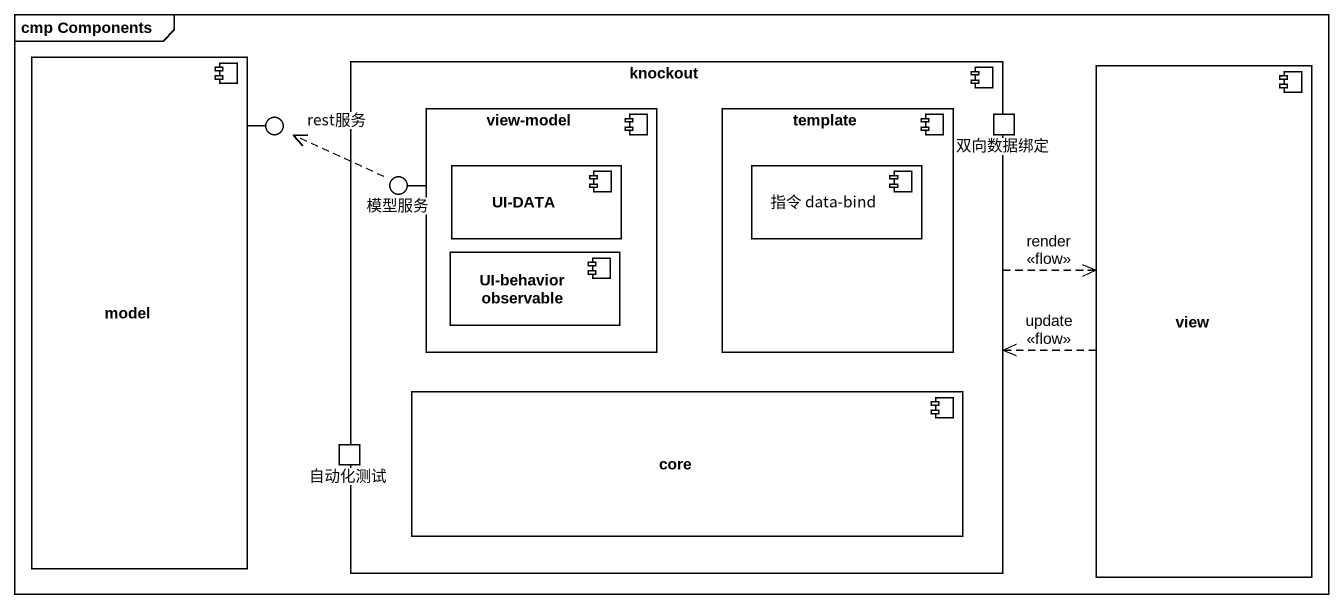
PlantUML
@startuml
mainframe cmp Components
component model
component knockout {
  component "view-model" as view_model {
    component "UI-DATA" as UI_DATA
    component "UI-behavior observable" as UI_behavior_observable
  }
  component template {
    component "指令 data-bind" as 指令_data_bind
  }
  port 双向数据绑定
  component core
  port 自动化测试
}
component view
() rest服务
() 模型服务
model -up- rest服务
view_model -left- 模型服务
knockout .right.> view : render\n<<flow>>
view .left.> knockout : update\n<<flow>>
模型服务 .left.> rest服务
@enduml
